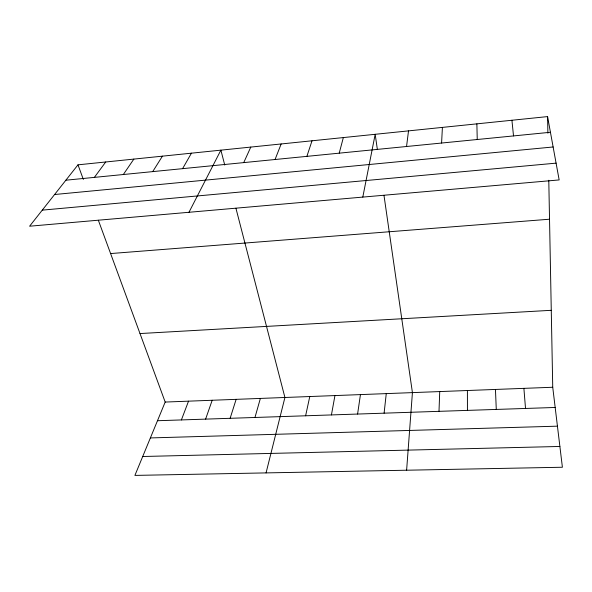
<?xml version="1.0" encoding="UTF-8"?>
<svg xmlns="http://www.w3.org/2000/svg" width="592" height="592" viewBox="0 0 592 592"><rect width="100%" height="100%" fill="white"/><g stroke="black" fill="none" stroke-linecap="round" stroke-linejoin="round"><path stroke-width="0.89" d="M438.998 411.336L439.73 391.571M441.588 143.042L442.409 127.398M406.615 470.218L412.424 392.614L383.993 195.434M384.097 413.172L386.265 393.613M406.549 146.505L408.517 130.876M357.59 414.052L360.447 394.598M331.431 414.925L334.946 395.574M362.8 197.092L375.18 134.303L377.378 149.554M305.613 415.791L309.779 396.536M266.06 472.904L284.922 397.484L235.919 208.221M339.223 153.165L343.345 137.573M254.967 417.478L260.376 398.423M230.133 418.307L236.134 399.348M306.885 156.362L312.014 140.792M205.609 419.121L212.188 400.259M181.389 419.935L188.537 401.161M275.058 159.514L281.163 143.96M98.353 220.246L165.183 402.057L134.909 475.406L562.4 467.243L552.736 387.257L548.784 180.264M243.741 162.608L250.793 147.082M188.981 212.284L220.89 150.153L224.745 165.057M182.588 168.661L191.438 153.18M152.721 171.613L162.43 156.155M123.321 174.522L133.859 159.093M94.372 177.385L105.716 161.986M77.989 164.835L29.6 226.211L559.159 179.931L547.57 116.594L77.989 164.835L83.354 179.443M65.867 180.205L550.442 132.268M54.582 194.516L553.128 146.979M42.276 210.138L556.088 163.148M110.6 253.561L549.531 219.218M140.001 333.555L551.263 310.312M165.183 402.057L552.736 387.257M157.472 420.727L555.178 407.466M150.375 437.932L557.435 426.173M142.716 456.499L559.891 446.464M511.925 120.257L513.516 135.923M523.898 388.359L525.518 408.45M495.46 389.447L496.274 409.427M476.871 123.854L477.241 139.512M547.57 116.594L547.889 133.193M467.406 390.513L467.436 410.389"/></g></svg>
